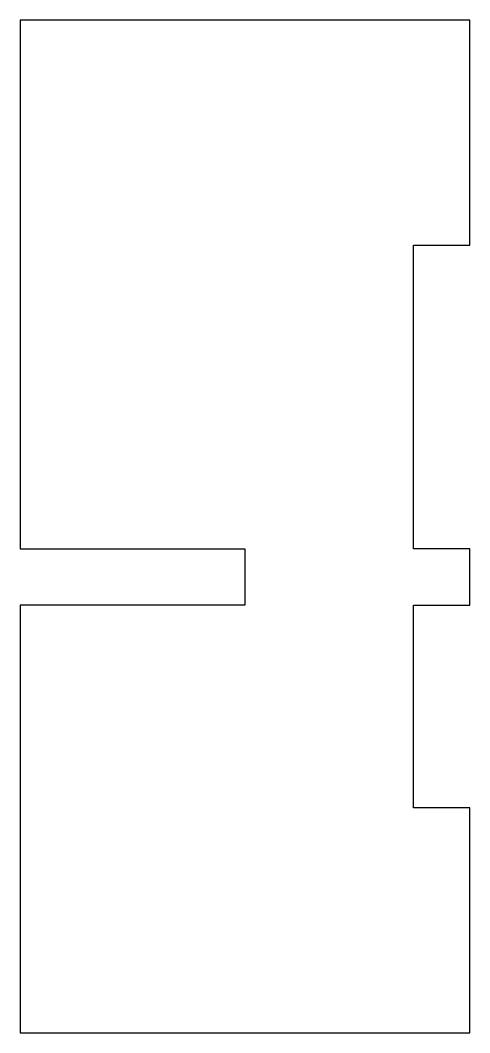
# Model space of a CAD drawing. Header units: millimetres. Extents: x -35.4 to 4.6, y -95 to -5.
import ezdxf

# ---------------------------------------------------------------- set-up
doc = ezdxf.new("R2010")
doc.units = ezdxf.units.MM
doc.layers.get('0').update_dxf_attribs({"linetype": 'CONTINUOUS'})

msp = doc.modelspace()

# ---------------------------------------------------------------- linework, layer by layer
msp.add_lwpolyline([(4.562, -75), (-0.438, -75), (-0.438, -57), (4.562, -57), (4.562, -52), (-0.438, -52), (-0.438, -25), (4.562, -25), (4.562, -5), (-35.438, -5), (-35.438, -52), (-15.438, -52), (-15.438, -57), (-35.438, -57), (-35.438, -95), (4.562, -95)], close=True)

doc.saveas('drawing.dxf')
